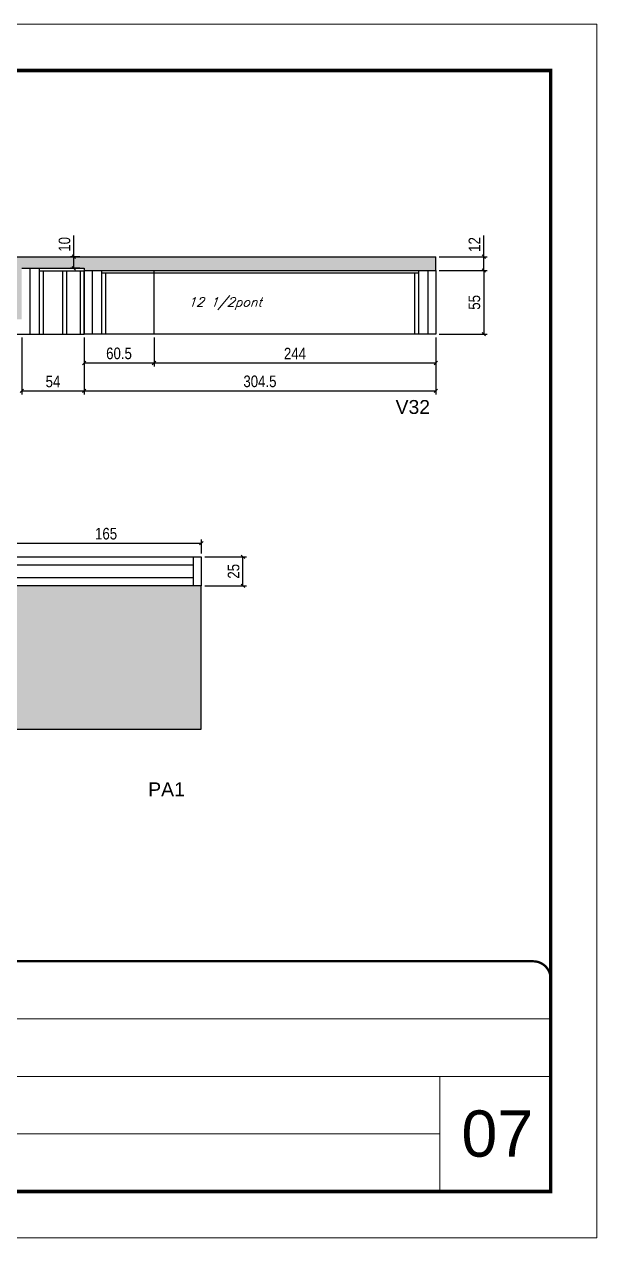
# Model space of a CAD drawing. Extents: x 3330 to 22105, y 1197 to 30204.
# Drawn here: x 7503 to 7998, y 27615 to 28665 of the extents above; entities that cross this region are included whole.
import ezdxf

# ---------------------------------------------------------------- set-up
doc = ezdxf.new("R2010")
doc.units = 0
doc.linetypes.add('CONTINUO', pattern=[0])
doc.linetypes.add('DASHED', pattern=[0.75, 0.5, -0.25])
for name, color, linetype in [('5', 5, 'Continuous'), ('COTA', 241, 'Continuous'), ('Painéis', 200, 'Continuous'), ('SARR_2.2x7', 40, 'Continuous'), ('SARR_3.5x7', 81, 'Continuous'), ('texto', 7, 'Continuous')]:
    doc.layers.add(name, color=color, linetype=linetype)
for name, color, linetype, lineweight in [('CARIMBO', 255, 'Continuous', 9), ('Folhas', 255, 'Continuous', 9), ('SARRAFO DE PRESSAO', 251, 'DASHED', 9)]:
    doc.layers.add(name, color=color, linetype=linetype, lineweight=lineweight)
doc.styles.add('ARIAL', font='arial.ttf')
doc.styles.add('COTA TECNICA', font='techl___.ttf', dxfattribs={"height": 10})
doc.styles.add('Romans', font='romans.shx')
doc.styles.get("Standard").update_dxf_attribs({"font": 'arial.ttf'})
doc.dimstyles.new('PAINEL', dxfattribs={"dimtxt": 10, "dimasz": 3, "dimexe": 3, "dimexo": 3, "dimgap": 3, "dimtad": 1, "dimdec": 1, "dimzin": 12, "dimdsep": 46, "dimtxsty": 'COTA TECNICA', "dimblk1": 'OBLIQUE', "dimblk2": 'OBLIQUE', "dimsah": 1, "dimcen": 0.9, "dimclrd": 4, "dimclre": 4, "dimclrt": 240, "dimadec": 1, "dimazin": 3, "dimtfac": 1, "dimtdec": 1, "dimtmove": 0, "dimatfit": 3, "dimfxl": 1, "dimtolj": 1, "dimtzin": 12, "dimarcsym": 0})

# ---------------------------------------------------------------- blocks, each defined once
blk = doc.blocks.new('9999999999')
at = {"color": 30, "linetype": 'CONTINUO'}
for p, q in [((98564.6, 34379.6), (99584, 34379.6)), ((98564.6, 34329.8), (99488, 34329.8)), ((99584, 34329.8), (99488, 34329.8)), ((99488, 34329.8), (99488, 34230.2)), ((98564.6, 34280), (99488, 34280))]:
    blk.add_line(p, q, dxfattribs=at)
at = {"color": 30, "linetype": 'CONTINUO', "const_width": 2}
blk.add_lwpolyline([(99584, 34230.2), (99584, 34414.4, 0.414214), (99569, 34429.4), (98229, 34429.4, 0.414214), (98214, 34414.4), (98214, 34245.2, 0.414214), (98229, 34230.2), (99584, 34230.2)], format="xyb", dxfattribs=at)
at = {"layer": 'Folhas'}
blk.add_lwpolyline([(98139, 34190.2), (99624, 34190.2), (99624, 35240.2), (98139, 35240.2)], close=True, dxfattribs=at)
at = {"layer": 'Folhas', "color": 30, "const_width": 3}
blk.add_lwpolyline([(98214, 34230.2), (99584, 34230.2), (99584, 35200.2), (98214, 35200.2)], close=True, dxfattribs=at)
blk = doc.blocks.new('_Oblique')
at = {"color": 0, "linetype": 'ByBlock', "lineweight": -2}
blk.add_line((-0.5, -0.5), (0.5, 0.5), dxfattribs=at)
blk = doc.blocks.new('*D2004')
at = {"layer": 'COTA', "color": 4, "linetype": 'ByBlock', "lineweight": -2, "transparency": 16777216}
for p, q in [((7500.4, 28393.4), (7500.4, 28344.3)), ((7554.4, 28393.4), (7554.4, 28344.3)), ((7500.4, 28347.3), (7554.4, 28347.3))]:
    blk.add_line(p, q, dxfattribs=at)
at = {"layer": 'Defpoints', "color": 0, "linetype": 'ByBlock', "transparency": 16777216}
for p in [(7500.4, 28396.4), (7554.4, 28396.4), (7554.4, 28347.3)]:
    blk.add_point(p, dxfattribs=at)
at = {"layer": 'COTA', "color": 4, "linetype": 'ByBlock', "lineweight": -2, "transparency": 16777216, "xscale": 3, "yscale": 3, "zscale": 3, "rotation": 180}
blk.add_blockref('_Oblique', (7500.4, 28347.3), dxfattribs=at)
at = {"layer": 'COTA', "color": 4, "linetype": 'ByBlock', "lineweight": -2, "transparency": 16777216, "xscale": 3, "yscale": 3, "zscale": 3}
blk.add_blockref('_Oblique', (7554.4, 28347.3), dxfattribs=at)
at = {"layer": 'COTA', "color": 240, "linetype": 'ByBlock', "transparency": 16777216, "insert": (7527.4, 28355.4), "char_height": 10, "attachment_point": 5, "style": 'COTA TECNICA'}
blk.add_mtext('\\A1;54', dxfattribs=at)
blk = doc.blocks.new('*D2005')
at = {"layer": 'COTA', "color": 4, "linetype": 'ByBlock', "lineweight": -2, "transparency": 16777216}
for p, q in [((7554.4, 28393.4), (7554.4, 28344.3)), ((7858.9, 28393.4), (7858.9, 28344.3)), ((7554.4, 28347.3), (7858.9, 28347.3))]:
    blk.add_line(p, q, dxfattribs=at)
at = {"layer": 'Defpoints', "color": 0, "linetype": 'ByBlock', "transparency": 16777216}
for p in [(7554.4, 28396.4), (7858.9, 28396.4), (7858.9, 28347.3)]:
    blk.add_point(p, dxfattribs=at)
at = {"layer": 'COTA', "color": 4, "linetype": 'ByBlock', "lineweight": -2, "transparency": 16777216, "xscale": 3, "yscale": 3, "zscale": 3, "rotation": 180}
blk.add_blockref('_Oblique', (7554.4, 28347.3), dxfattribs=at)
at = {"layer": 'COTA', "color": 4, "linetype": 'ByBlock', "lineweight": -2, "transparency": 16777216, "xscale": 3, "yscale": 3, "zscale": 3}
blk.add_blockref('_Oblique', (7858.9, 28347.3), dxfattribs=at)
at = {"layer": 'COTA', "color": 240, "linetype": 'ByBlock', "transparency": 16777216, "insert": (7706.6, 28355.5), "char_height": 10, "attachment_point": 5, "style": 'COTA TECNICA'}
blk.add_mtext('\\A1;304.5', dxfattribs=at)
blk = doc.blocks.new('*D2006')
at = {"layer": 'COTA', "color": 4, "linetype": 'ByBlock', "lineweight": -2, "transparency": 16777216}
for p, q in [((7554.4, 28393.4), (7554.4, 28368.5)), ((7614.9, 28393.4), (7614.9, 28368.5)), ((7554.4, 28371.5), (7614.9, 28371.5))]:
    blk.add_line(p, q, dxfattribs=at)
at = {"layer": 'Defpoints', "color": 0, "linetype": 'ByBlock', "transparency": 16777216}
for p in [(7554.4, 28396.4), (7614.9, 28396.4), (7614.9, 28371.5)]:
    blk.add_point(p, dxfattribs=at)
at = {"layer": 'COTA', "color": 4, "linetype": 'ByBlock', "lineweight": -2, "transparency": 16777216, "xscale": 3, "yscale": 3, "zscale": 3, "rotation": 180}
blk.add_blockref('_Oblique', (7554.4, 28371.5), dxfattribs=at)
at = {"layer": 'COTA', "color": 4, "linetype": 'ByBlock', "lineweight": -2, "transparency": 16777216, "xscale": 3, "yscale": 3, "zscale": 3}
blk.add_blockref('_Oblique', (7614.9, 28371.5), dxfattribs=at)
at = {"layer": 'COTA', "color": 240, "linetype": 'ByBlock', "transparency": 16777216, "insert": (7584.6, 28379.7), "char_height": 10, "attachment_point": 5, "style": 'COTA TECNICA'}
blk.add_mtext('\\A1;60.5', dxfattribs=at)
blk = doc.blocks.new('*D2007')
at = {"layer": 'COTA', "color": 4, "linetype": 'ByBlock', "lineweight": -2, "transparency": 16777216}
for p, q in [((7614.9, 28393.4), (7614.9, 28368.5)), ((7858.9, 28393.4), (7858.9, 28368.5)), ((7614.9, 28371.5), (7858.9, 28371.5))]:
    blk.add_line(p, q, dxfattribs=at)
at = {"layer": 'Defpoints', "color": 0, "linetype": 'ByBlock', "transparency": 16777216}
for p in [(7614.9, 28396.4), (7858.9, 28396.4), (7858.9, 28371.5)]:
    blk.add_point(p, dxfattribs=at)
at = {"layer": 'COTA', "color": 4, "linetype": 'ByBlock', "lineweight": -2, "transparency": 16777216, "xscale": 3, "yscale": 3, "zscale": 3, "rotation": 180}
blk.add_blockref('_Oblique', (7614.9, 28371.5), dxfattribs=at)
at = {"layer": 'COTA', "color": 4, "linetype": 'ByBlock', "lineweight": -2, "transparency": 16777216, "xscale": 3, "yscale": 3, "zscale": 3}
blk.add_blockref('_Oblique', (7858.9, 28371.5), dxfattribs=at)
at = {"layer": 'COTA', "color": 240, "linetype": 'ByBlock', "transparency": 16777216, "insert": (7736.9, 28379.6), "char_height": 10, "attachment_point": 5, "style": 'COTA TECNICA'}
blk.add_mtext('\\A1;244', dxfattribs=at)
blk = doc.blocks.new('*D2012')
at = {"layer": 'COTA', "color": 4, "linetype": 'ByBlock', "lineweight": -2, "transparency": 16777216}
for p, q in [((7545.5, 28463.4), (7545.5, 28481.8)), ((7550.8, 28463.4), (7542.5, 28463.4)), ((7545.5, 28453.4), (7545.5, 28463.4)), ((7550.8, 28453.4), (7542.5, 28453.4))]:
    blk.add_line(p, q, dxfattribs=at)
at = {"layer": 'Defpoints', "color": 0, "linetype": 'ByBlock', "transparency": 16777216}
for p in [(7545.5, 28463.4), (7553.8, 28463.4), (7553.8, 28453.4)]:
    blk.add_point(p, dxfattribs=at)
at = {"layer": 'COTA', "color": 4, "linetype": 'ByBlock', "lineweight": -2, "transparency": 16777216, "xscale": 3, "yscale": 3, "zscale": 3}
for p, rotation in [((7545.5, 28463.4), 90), ((7545.5, 28453.4), 270)]:
    blk.add_blockref('_Oblique', p, dxfattribs=dict(at, rotation=rotation))
at = {"layer": 'COTA', "color": 240, "linetype": 'ByBlock', "transparency": 16777216, "insert": (7537.4, 28474.1), "char_height": 10, "attachment_point": 5, "rotation": 90, "style": 'COTA TECNICA'}
blk.add_mtext('\\A1;10', dxfattribs=at)
blk = doc.blocks.new('*D2015')
at = {"layer": 'COTA', "color": 4, "linetype": 'ByBlock', "lineweight": -2, "transparency": 16777216}
for p, q in [((7861.9, 28451.4), (7903.4, 28451.4)), ((7900.4, 28451.4), (7900.4, 28396.4)), ((7861.9, 28396.4), (7903.4, 28396.4))]:
    blk.add_line(p, q, dxfattribs=at)
at = {"layer": 'Defpoints', "color": 0, "linetype": 'ByBlock', "transparency": 16777216}
for p in [(7858.9, 28451.4), (7858.9, 28396.4), (7900.4, 28396.4)]:
    blk.add_point(p, dxfattribs=at)
at = {"layer": 'COTA', "color": 4, "linetype": 'ByBlock', "lineweight": -2, "transparency": 16777216, "xscale": 3, "yscale": 3, "zscale": 3}
for p, rotation in [((7900.4, 28451.4), 90), ((7900.4, 28396.4), 270)]:
    blk.add_blockref('_Oblique', p, dxfattribs=dict(at, rotation=rotation))
at = {"layer": 'COTA', "color": 240, "linetype": 'ByBlock', "transparency": 16777216, "insert": (7892.3, 28423.9), "char_height": 10, "attachment_point": 5, "rotation": 90, "style": 'COTA TECNICA'}
blk.add_mtext('\\A1;55', dxfattribs=at)
blk = doc.blocks.new('*D2016')
at = {"layer": 'COTA', "color": 4, "linetype": 'ByBlock', "lineweight": -2, "transparency": 16777216}
for p, q in [((7900.4, 28463.4), (7900.4, 28481.7)), ((7861.9, 28463.4), (7903.4, 28463.4)), ((7900.4, 28451.4), (7900.4, 28463.4)), ((7861.9, 28451.4), (7903.4, 28451.4))]:
    blk.add_line(p, q, dxfattribs=at)
at = {"layer": 'Defpoints', "color": 0, "linetype": 'ByBlock', "transparency": 16777216}
for p in [(7858.9, 28463.4), (7900.4, 28463.4), (7858.9, 28451.4)]:
    blk.add_point(p, dxfattribs=at)
at = {"layer": 'COTA', "color": 4, "linetype": 'ByBlock', "lineweight": -2, "transparency": 16777216, "xscale": 3, "yscale": 3, "zscale": 3}
for p, rotation in [((7900.4, 28463.4), 90), ((7900.4, 28451.4), 270)]:
    blk.add_blockref('_Oblique', p, dxfattribs=dict(at, rotation=rotation))
at = {"layer": 'COTA', "color": 240, "linetype": 'ByBlock', "transparency": 16777216, "insert": (7892.3, 28474), "char_height": 10, "attachment_point": 5, "rotation": 90, "style": 'COTA TECNICA'}
blk.add_mtext('\\A1;12', dxfattribs=at)
blk = doc.blocks.new('*D2025')
at = {"layer": 'COTA', "color": 4, "linetype": 'ByBlock', "lineweight": -2, "transparency": 16777216}
for p, q in [((7490.9, 28206.7), (7490.9, 28218.6)), ((7490.9, 28215.6), (7655.9, 28215.6)), ((7655.9, 28206.7), (7655.9, 28218.6))]:
    blk.add_line(p, q, dxfattribs=at)
at = {"layer": 'Defpoints', "color": 0, "linetype": 'ByBlock', "transparency": 16777216}
for p in [(7655.9, 28215.6), (7490.9, 28203.7), (7655.9, 28203.7)]:
    blk.add_point(p, dxfattribs=at)
at = {"layer": 'COTA', "color": 4, "linetype": 'ByBlock', "lineweight": -2, "transparency": 16777216, "xscale": 3, "yscale": 3, "zscale": 3, "rotation": 180}
blk.add_blockref('_Oblique', (7490.9, 28215.6), dxfattribs=at)
at = {"layer": 'COTA', "color": 4, "linetype": 'ByBlock', "lineweight": -2, "transparency": 16777216, "xscale": 3, "yscale": 3, "zscale": 3}
blk.add_blockref('_Oblique', (7655.9, 28215.6), dxfattribs=at)
at = {"layer": 'COTA', "color": 240, "linetype": 'ByBlock', "transparency": 16777216, "insert": (7573.4, 28223.7), "char_height": 10, "attachment_point": 5, "style": 'COTA TECNICA'}
blk.add_mtext('\\A1;165', dxfattribs=at)
blk = doc.blocks.new('*D2026')
at = {"layer": 'COTA', "color": 4, "linetype": 'ByBlock', "lineweight": -2, "transparency": 16777216}
for p, q in [((7658.9, 28203.7), (7694.9, 28203.7)), ((7691.9, 28178.7), (7691.9, 28203.7)), ((7658.9, 28178.7), (7694.9, 28178.7))]:
    blk.add_line(p, q, dxfattribs=at)
at = {"layer": 'Defpoints', "color": 0, "linetype": 'ByBlock', "transparency": 16777216}
for p in [(7655.9, 28203.7), (7691.9, 28203.7), (7655.9, 28178.7)]:
    blk.add_point(p, dxfattribs=at)
at = {"layer": 'COTA', "color": 4, "linetype": 'ByBlock', "lineweight": -2, "transparency": 16777216, "xscale": 3, "yscale": 3, "zscale": 3}
for p, rotation in [((7691.9, 28203.7), 90), ((7691.9, 28178.7), 270)]:
    blk.add_blockref('_Oblique', p, dxfattribs=dict(at, rotation=rotation))
at = {"layer": 'COTA', "color": 240, "linetype": 'ByBlock', "transparency": 16777216, "insert": (7683.8, 28191.2), "char_height": 10, "attachment_point": 5, "rotation": 90, "style": 'COTA TECNICA'}
blk.add_mtext('\\A1;25', dxfattribs=at)

msp = doc.modelspace()

# ---------------------------------------------------------------- hatches: boundary and pattern name
at = {"layer": 'COTA', "linetype": 'ByBlock'}
h = msp.add_hatch(dxfattribs=at)
h.set_pattern_fill('AR-CONC', color=256, scale=0.03)
h.set_pattern_definition([(50, (-125722.5793, -5442.6226), (5.46554007, -0.47817257), [0.5715, -6.2865]), (355, (-125722.5793, -5442.6226), (-1.05730264, 5.73170536), [0.4572, -5.02921753]), (100.4514447, (-125722.124, -5442.6624), (4.40823741, 5.25353256), [0.48570026, -5.34270734]), (46.1842, (-125722.579, -5441.0986), (8.13237123, -1.26126984), [0.85725, -9.42975]), (96.6355576, (-125721.902, -5441.204), (7.122124, 7.42278374), [0.7285507, -8.01406824]), (351.184151, (-125722.579, -5441.099), (7.122124, 7.42278374), [0.685799, -7.54379196]), (21, (-125721.8173, -5441.4796), (4.54843174, -3.06795595), [0.5715, -6.2865]), (326, (-125721.8173, -5441.4796), (1.85406085, 5.52563898), [0.4572, -5.0292]), (71.451445, (-125721.4383, -5441.735), (6.40249258, 2.45768307), [0.48570026, -5.34269813]), (37.5, (-125722.5793, -5442.6226), (0.092658098, 2.536651166), [0, -4.96824, 0, -5.1054, 0, -5.04825]), (7.5, (-125722.5793, -5442.6226), (2.004589875, 3.005417245), [0, -2.91084, 0, -4.85394, 0, -1.92405]), (327.5, (-125724.2786, -5442.6226), (4.067717855, -0.17186232), [0, -1.905, 0, -5.9436, 0, -7.8867]), (317.5, (-125725.0406, -5442.6226), (4.44387544, 0.76279473), [0, -2.4765, 0, -3.94716, 0, -5.6007])])
h.paths.add_polyline_path([(7481.36, 28409.37), (7500.36, 28409.37), (7500.36, 28453.37), (7554.36, 28453.37), (7554.36, 28451.37), (7858.86, 28451.37), (7858.86, 28463.37), (6674.86, 28463.37), (6674.86, 28453.37), (7026.86, 28453.37), (7026.86, 28409.37), (7045.86, 28409.37), (7045.86, 28453.37), (7481.36, 28453.37)])
h = msp.add_hatch(dxfattribs=at)
h.set_pattern_fill('AR-CONC', color=256, scale=0.03)
h.set_pattern_definition([(50, (-125718.5793, -5442.6226), (5.46554007, -0.47817257), [0.5715, -6.2865]), (355, (-125718.5793, -5442.6226), (-1.05730264, 5.73170536), [0.4572, -5.02921753]), (100.4514447, (-125718.124, -5442.6624), (4.40823741, 5.25353256), [0.48570026, -5.34270734]), (46.1842, (-125718.579, -5441.0986), (8.13237123, -1.26126984), [0.85725, -9.42975]), (96.6355576, (-125717.902, -5441.204), (7.122124, 7.42278374), [0.7285507, -8.01406824]), (351.184151, (-125718.579, -5441.099), (7.122124, 7.42278374), [0.685799, -7.54379196]), (21, (-125717.8173, -5441.4796), (4.54843174, -3.06795595), [0.5715, -6.2865]), (326, (-125717.8173, -5441.4796), (1.85406085, 5.52563898), [0.4572, -5.0292]), (71.451445, (-125717.4383, -5441.735), (6.40249258, 2.45768307), [0.48570026, -5.34269813]), (37.5, (-125718.5793, -5442.6226), (0.092658098, 2.536651166), [0, -4.96824, 0, -5.1054, 0, -5.04825]), (7.5, (-125718.5793, -5442.6226), (2.004589875, 3.005417245), [0, -2.91084, 0, -4.85394, 0, -1.92405]), (327.5, (-125720.2786, -5442.6226), (4.067717855, -0.17186232), [0, -1.905, 0, -5.9436, 0, -7.8867]), (317.5, (-125721.0406, -5442.6226), (4.44387544, 0.76279473), [0, -2.4765, 0, -3.94716, 0, -5.6007])])
h.paths.add_polyline_path([(7246.86, 28178.65), (7002.86, 28178.65), (7002.86, 28203.65), (6972.86, 28203.65), (6972.86, 28054.65), (7655.86, 28054.65), (7655.86, 28178.65), (7490.86, 28178.65)])

# ---------------------------------------------------------------- linework, layer by layer
for p, q in [((6674.86, 28463.37), (7858.86, 28463.37)), ((7858.86, 28451.37), (7858.86, 28463.37)), ((7655.86, 28054.65), (7655.86, 28178.65)), ((6972.86, 28054.65), (7655.86, 28054.65))]:
    msp.add_line(p, q, dxfattribs=at)
at = {"layer": 'Painéis', "linetype": 'Continuous'}
for p, q in [((7500.36, 28453.37), (7554.36, 28453.37)), ((7554.36, 28453.37), (7554.36, 28396.37)), ((7614.86, 28451.37), (7614.86, 28396.37)), ((7045.86, 28396.37), (7554.36, 28396.37))]:
    msp.add_line(p, q, dxfattribs=at)
for points in [[(7554.36, 28451.37), (7858.86, 28451.37), (7858.86, 28396.37), (7554.36, 28396.37)], [(7490.86, 28203.65), (7655.86, 28203.65), (7655.86, 28178.65), (7490.86, 28178.65)]]:
    msp.add_lwpolyline(points, close=True, dxfattribs=at)
at = {"layer": 'SARR_2.2x7', "linetype": 'Continuous'}
for p, q in [((7507.36, 28453.37), (7507.36, 28396.37)), ((7515.36, 28451.17), (7554.36, 28451.17)), ((7561.36, 28451.37), (7561.36, 28396.37)), ((7843.86, 28449.17), (7569.36, 28449.17)), ((7851.86, 28451.37), (7851.86, 28396.37)), ((7648.86, 28203.65), (7648.86, 28178.65)), ((7648.86, 28196.65), (7490.86, 28196.65)), ((7648.86, 28185.65), (7490.86, 28185.65))]:
    msp.add_line(p, q, dxfattribs=at)
at = {"layer": 'SARR_3.5x7'}
for p, q in [((7515.36, 28453.37), (7515.36, 28396.37)), ((7518.86, 28451.17), (7518.86, 28396.37)), ((7535.69, 28451.17), (7535.69, 28396.37)), ((7539.19, 28451.17), (7539.19, 28396.37)), ((7550.86, 28451.17), (7550.86, 28396.37)), ((7569.36, 28451.37), (7569.36, 28396.37)), ((7572.86, 28449.17), (7572.86, 28396.37)), ((7840.36, 28449.17), (7840.36, 28396.37)), ((7843.86, 28451.37), (7843.86, 28396.37))]:
    msp.add_line(p, q, dxfattribs=at)

# ---------------------------------------------------------------- block references
at = {"layer": 'SARRAFO DE PRESSAO', "color": 6, "linetype": 'ByBlock'}
msp.add_blockref('9999999999', (-91625.75, -6575.66), dxfattribs=at)

# ---------------------------------------------------------------- texts
at = {"layer": '5', "linetype": 'Continuous'}
for s, rotation, p in [('V32', 0.00004, (7824.06, 28327.4)), ('PA1', 359.99996, (7609.87, 27996.55))]:
    msp.add_text(s, height=12, rotation=rotation, dxfattribs=at).set_placement(p)
at = {"layer": 'CARIMBO', "style": 'ARIAL'}
msp.add_text('07', height=40, dxfattribs=at).set_placement((7881.09, 27684.69))
at = {"layer": 'texto', "color": 2, "insert": (7676.36, 28422.87), "char_height": 8, "attachment_point": 5, "style": 'Romans'}
msp.add_mtext('{\\Q19;\\C256;12 1/2pont}', dxfattribs=at)

# ---------------------------------------------------------------- dimensions: what is measured, and where the dimension line sits
at = {"layer": 'COTA', "linetype": 'ByBlock'}
for base, p1, p2, picture, middle in [((7545.53, 28463.37), (7553.82, 28453.37), (7553.82, 28463.37), '*D2012', (7537.43, 28474.08)), ((7900.41, 28463.37), (7858.86, 28451.37), (7858.86, 28463.37), '*D2016', (7892.35, 28474.03)), ((7900.41, 28396.37), (7858.86, 28451.37), (7858.86, 28396.37), '*D2015', (7892.3, 28423.87)), ((7691.93, 28203.65), (7655.86, 28178.65), (7655.86, 28203.65), '*D2026', (7683.82, 28191.15))]:
    dim = msp.add_linear_dim(base=base, p1=p1, p2=p2, angle=90, dimstyle='PAINEL', dxfattribs=at)
    dim.commit()
    dim.dimension.update_dxf_attribs({"geometry": picture, "text_midpoint": middle})
for base, p1, p2, picture, middle in [((7554.36, 28347.3), (7500.36, 28396.37), (7554.36, 28396.37), '*D2004', (7527.36, 28355.41)), ((7858.86, 28347.3), (7554.36, 28396.37), (7858.86, 28396.37), '*D2005', (7706.61, 28355.52)), ((7614.86, 28371.55), (7554.36, 28396.37), (7614.86, 28396.37), '*D2006', (7584.61, 28379.65)), ((7655.86, 28215.62), (7490.86, 28203.65), (7655.86, 28203.65), '*D2025', (7573.36, 28223.73))]:
    dim = msp.add_linear_dim(base=base, p1=p1, p2=p2, dimstyle='PAINEL', dxfattribs=at)
    dim.commit()
    dim.dimension.update_dxf_attribs({"geometry": picture, "text_midpoint": middle})
dim = msp.add_linear_dim(base=(7858.86, 28371.55), p1=(7614.86, 28396.37), p2=(7858.86, 28396.37), dimstyle='PAINEL', override={"dimtmove": 1}, dxfattribs=at)
dim.commit()
dim.dimension.update_dxf_attribs({"geometry": '*D2007', "text_midpoint": (7736.86, 28379.62)})

doc.saveas('drawing.dxf')
